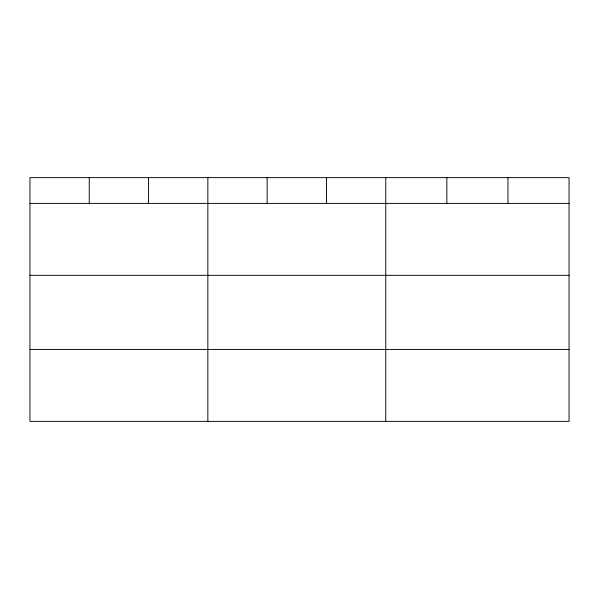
<?xml version="1.0" encoding="UTF-8"?>
<svg xmlns="http://www.w3.org/2000/svg" width="599" height="599" viewBox="0 0 599 599"><rect width="100%" height="100%" fill="white"/><g stroke="black" fill="none" stroke-linecap="round" stroke-linejoin="round"><path stroke-width="0.9" d="M569.05 275.323L569.05 177.633L29.95 177.633L29.95 421.367L569.05 421.367L569.05 275.323L29.95 275.323M29.95 203.39L569.05 203.39M29.95 349.434L569.05 349.434M507.952 177.633L507.952 203.39M446.854 177.633L446.854 203.39M385.756 177.633L385.756 421.367M326.455 177.633L326.455 203.39M267.154 177.633L267.154 203.39M207.853 177.633L207.853 421.367M148.552 177.633L148.552 203.39M89.251 177.633L89.251 203.39"/></g></svg>
